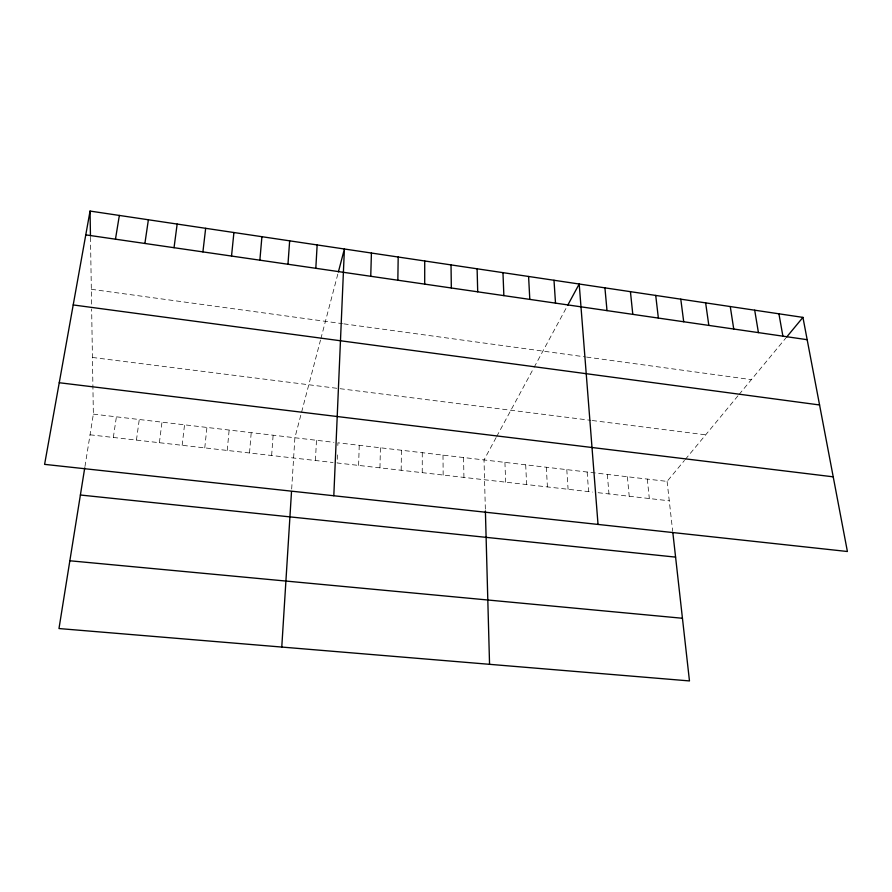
<?xml version="1.0" encoding="UTF-8"?>
<svg xmlns="http://www.w3.org/2000/svg" width="892" height="892" viewBox="0 0 892 892"><rect width="100%" height="100%" fill="white"/><g stroke="black" fill="none" stroke-linecap="round" stroke-linejoin="round"><path stroke-width="0.67" stroke-dasharray="4.46 3.34" d="M422.239 472.66L422.273 452.69M401.177 470.262L401.411 450.248M379.959 467.843L380.405 447.784M358.606 465.412L359.242 445.298M337.432 454.898L337.098 462.959L592.678 492.083M337.823 445.487L337.945 442.8L667.093 481.401L684.487 460.406M315.433 460.495L316.482 440.291M291.673 489.05L294.884 437.749L320.507 340.064M271.636 455.5L273.119 435.207M249.515 452.98L251.21 432.631M227.226 450.438L229.144 430.044M204.77 447.884L206.922 427.435M182.158 445.309L184.532 424.815M159.378 442.711L161.987 422.172M136.443 440.09L139.275 419.508M113.329 437.459L116.406 416.82M84.963 466.538L93.359 414.122L91.642 308.955M320.852 338.759L338.068 273.164M496.119 437.571L484.022 459.938L485.36 509.588M496.71 436.467L533.461 368.541M534.118 367.326L567.1 306.38M685.346 459.38L738.264 395.468M739.122 394.431L785.774 338.101M90.047 434.805L333.028 462.502M598.119 492.707L669.279 500.813M93.359 414.122L333.92 442.332M92.434 357.458L590.894 420.344M592.255 420.522L705.672 434.828M91.33 289.298L342.495 323.673M343.81 323.852L585.264 356.9M586.579 357.079L751.376 379.635M667.093 481.401L672.691 531.331M647.313 479.082L649.32 498.539M627.388 476.752L629.217 496.253M607.329 474.399L608.98 493.945M587.137 472.024L588.608 491.626M566.799 469.638L568.092 489.284M546.317 467.241L547.42 486.932M525.7 464.821L526.615 484.557M504.928 462.39L505.664 482.171M463.572 457.54L463.929 477.41M90.482 237.25L91.631 307.673M443.001 455.121L443.157 475.046"/><path stroke-width="1.34" d="M424.703 284.124L424.726 260.977M397.843 280.222L398.189 257.019M370.749 276.286L371.418 253.027M333.809 495.762L344.401 249.002L338.391 271.915M315.813 268.302L317.151 244.932M281.772 647.057L291.506 491.659M287.971 264.255L289.655 240.84M259.873 260.174L261.913 236.692M231.53 256.06L233.916 232.522M202.908 251.901L205.662 228.307M174.04 247.697L177.162 224.059M144.894 243.471L148.384 219.766M84.74 467.876L58.983 628.548L689.471 680.931L672.847 532.669M115.469 239.19L119.35 215.44M90.047 211.07L44.6 464.364L847.4 551.501L802.934 317.385L90.047 211.07L90.46 235.901M567.725 305.231L579.198 284.024L598.03 524.44M786.666 337.031L802.934 317.385M69.855 560.778L682.447 618.268M80.391 495.015L675.59 557.121M59.251 382.735L833.217 476.83M73.211 304.941L819.57 404.968M85.777 234.875L807.171 339.696M778.917 313.806L782.897 336.173M754.699 310.193L758.423 332.616M730.269 306.547L733.737 329.025M705.639 302.879L708.828 325.413M680.786 299.166L683.707 321.756M655.72 295.43L658.363 318.076M630.432 291.662L632.796 314.363M604.921 287.86L607.006 310.617M553.999 280.266L555.504 303.135M528.588 276.475L529.803 299.4M502.965 272.651L503.868 295.631M485.393 510.96L489.552 664.328M477.108 268.793L477.711 291.829M451.029 264.902L451.33 287.993"/></g></svg>
